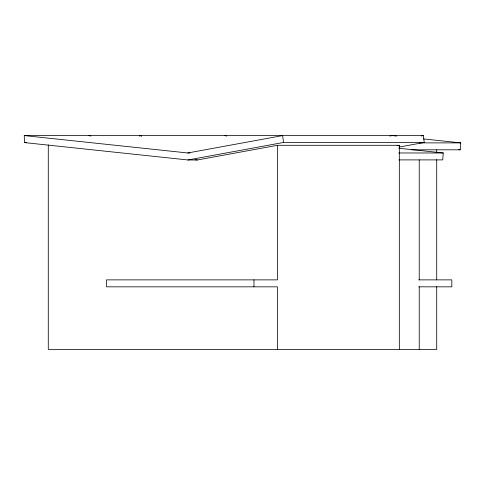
<?xml version="1.0" encoding="UTF-8"?>
<svg xmlns="http://www.w3.org/2000/svg" width="485" height="485" viewBox="0 0 485 485"><rect width="100%" height="100%" fill="white"/><g stroke="black" fill="none" stroke-linecap="round" stroke-linejoin="round"><path stroke-width="0.73" d="M398.834 148.252L443.26 152.975L442.738 159.898L398.943 159.898M411.207 149.81L460.229 149.81L460.75 142.887L423.466 138.922M139.395 136.055L141.632 135.588L141.662 136.467M389.885 136.055L392.122 135.588L396.621 136.067M24.25 135.588L187.756 152.975L282.64 135.588L283.525 142.463L424.254 142.463L423.369 135.588L24.25 135.588L24.499 142.596L187.944 159.977L197.371 159.977L277.462 145.3L399.331 145.3L399.331 349.412M187.944 159.977L283.525 142.463M421.174 135.994L423.369 135.588M397.106 145.706L399.331 145.3M399.052 147.082L424.254 142.463M24.499 142.596L26.699 142.596M419.27 142.887L460.75 142.887M187.756 152.975L190.029 152.975M398.712 152.975L443.26 152.975M418.694 279.875L451.826 279.875L451.826 286.829L418.694 286.829M458.737 149.653L460.229 149.81M195.115 159.735L197.371 159.977M224.573 135.588L226.786 136.049M88.761 135.588L90.974 136.049M436.718 149.829L436.718 152.848M436.718 159.656L436.718 279.857M436.718 286.665L436.718 349.412L48.282 349.412L48.282 144.882M419.228 159.911L419.228 279.875M419.228 286.829L419.228 349.412M277.462 145.3L277.462 279.875L106.5 279.875L106.5 286.829L277.462 286.829L277.462 349.412M253.97 279.875L253.97 286.829"/></g></svg>
